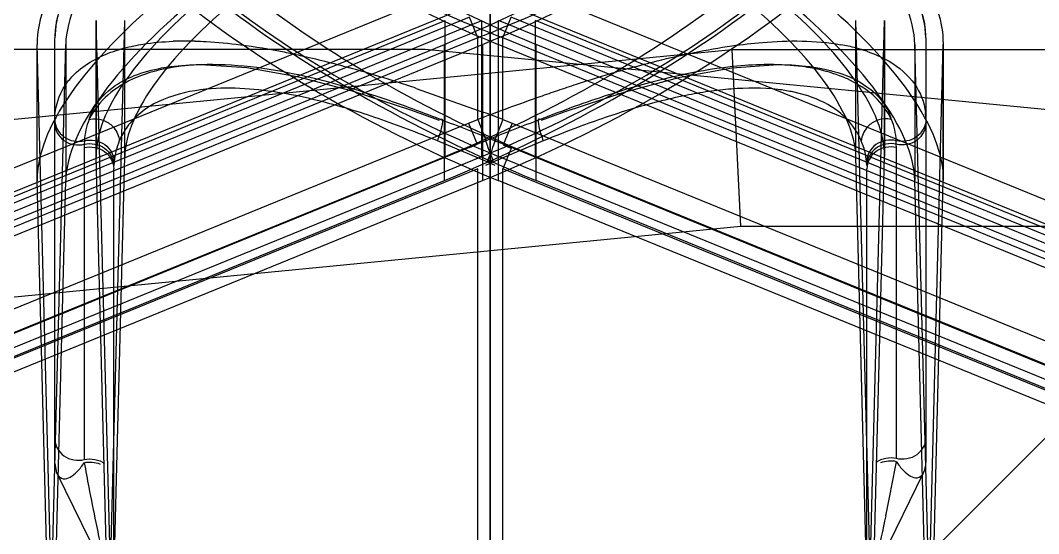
# Model space of a CAD drawing. Header units: millimetres. Extents: x -97344 to -49824, y -57049 to -40247.
# Drawn here: x -63293.65 to -63285.02, y -52799.3 to -52794.94 of the extents above; entities that cross this region are included whole.
import ezdxf

# ---------------------------------------------------------------- set-up
doc = ezdxf.new("R2010")
doc.units = ezdxf.units.MM
doc.header["$LTSCALE"] = 200
doc.linetypes.add('DOT_CENTER', pattern=[14, 12, -1, 0, -1])
for name, color, linetype in [('1', 7, 'Continuous'), ('DIM', 3, 'Continuous'), ('LAY0001', 7, 'Continuous'), ('LAY0002', 7, 'Continuous')]:
    doc.layers.add(name, color=color, linetype=linetype)

# ---------------------------------------------------------------- blocks, each defined once
blk = doc.blocks.new('23-D1020-B_EXTRUSION-MAIN-BODY_BASESTAND-0_5m_Absen-PL__363', base_point=(418.75, -61.9802))
at = {"color": 7, "linetype": 'Continuous'}
blk.add_line((421.8523, 12.122), (427.75, 18.0198), dxfattribs=at)
blk = doc.blocks.new('23-D1023-B_CURAVLE-PLATE-RIGHT_Absen-PL__364', base_point=(865.6521, -91.9796))
at = {"color": 7, "linetype": 'Continuous'}
for p, q in [((918.1979, 17.0198), (907.304, 17.0198)), ((928.5238, 16.016), (918.1979, 17.0198))]:
    blk.add_line(p, q, dxfattribs=at)
for radius, start, end in [(29.5, 217.55508, 316.95521), (22.5, 237.83426, 296.74977), (30.5, 248.57144, 316.95521)]:
    blk.add_arc((918.75, 34.2198), radius, start, end, dxfattribs=at)
blk = doc.blocks.new('Top1', base_point=(668.75, -75.5196))
at = {"color": 7, "linetype": 'Continuous'}
for p, q in [((401.2262, 15.1168), (420.8021, 17.0198)), ((420.8021, 17.0198), (426.75, 17.0198)), ((401.3713, 13.6238), (420.8748, 15.5198)), ((420.8748, 15.5198), (425.25, 15.5198))]:
    blk.add_line(p, q, dxfattribs=at)
at = {"color": 140, "linetype": 'Continuous'}
blk.add_line((420.8748, 15.5198), (420.8021, 17.0198), dxfattribs=at)
at = {"layer": '1', "color": 1, "linetype": 'DOT_CENTER'}
for p, q in [((418.75, 43.1692), (418.75, -93.9802)), ((918.75, 43.1692), (918.75, -93.9802))]:
    blk.add_line(p, q, dxfattribs=at)
for name, p in [('23-D1020-B_EXTRUSION-MAIN-BODY_BASESTAND-0_5m_Absen-PL__363', (418.75, -61.9802)), ('23-D1023-B_CURAVLE-PLATE-RIGHT_Absen-PL__364', (865.6521, -91.9796))]:
    blk.add_blockref(name, p)
blk = doc.blocks.new('*U1521')
blk.add_blockref('Top1', (0, -50.114))
blk = doc.blocks.new('*U1522')
at = {"layer": 'DIM', "color": 0, "linetype": 'ByBlock', "lineweight": -2, "transparency": 16777216}
for p in [(6000, 0), (6500, 0)]:
    blk.add_blockref('*U1521', p, dxfattribs=at)
blk = doc.blocks.new('2250')
at = {"layer": 'LAY0001', "color": 7, "linetype": 'Continuous'}
for p, q in [((-45587.6736, -64421.5375), (-45578.9821, -64425.0858)), ((-45096.6005, -64425.0944), (-45087.8879, -64421.5375)), ((-45587.7444, -64421.7107), (-45579.0528, -64425.259)), ((-45096.5298, -64425.2677), (-45087.8172, -64421.7107)), ((-45591.4633, -64421.9083), (-45591.4736, -64422.0407)), ((-45587.6736, -64422.0402), (-45587.6029, -64421.867)), ((-45580.5014, -64424.7662), (-45587.6029, -64421.867)), ((-45087.9586, -64421.867), (-45095.0812, -64424.7749)), ((-45087.8879, -64422.0402), (-45087.9586, -64421.867)), ((-45591.4736, -64425.6517), (-45591.4736, -64422.0402)), ((-45587.6736, -64422.7335), (-45587.6736, -64422.0402)), ((-45580.5721, -64424.9394), (-45587.6736, -64422.0402)), ((-45087.8879, -64422.0402), (-45095.0105, -64424.9481)), ((-45087.8879, -64422.7335), (-45087.8879, -64422.0402)), ((-45084.0879, -64422.0402), (-45084.0879, -64425.6431)), ((-45590.2347, -64422.2679), (-45590.2192, -64422.2678)), ((-45590.1363, -64422.2678), (-45590.1485, -64422.2678)), ((-45085.413, -64422.2678), (-45085.425, -64422.2678)), ((-45085.3423, -64422.2678), (-45085.3416, -64422.2678)), ((-45084.6296, -64422.4565), (-45084.7514, -64422.3899)), ((-45588.4102, -64422.4694), (-45587.8349, -64422.6733)), ((-45087.1543, -64422.669), (-45086.647, -64422.5012)), ((-45085.0852, -64422.5342), (-45085.2267, -64422.4974)), ((-45588.4585, -64422.6508), (-45588.2142, -64422.7393)), ((-45087.3473, -64422.7393), (-45087.1543, -64422.669)), ((-45587.6736, -64422.7335), (-45587.745, -64422.9131)), ((-45587.6736, -64422.7335), (-45587.5968, -64422.7647)), ((-45587.5967, -64422.7645), (-45587.6723, -64422.9496)), ((-45587.5967, -64422.7645), (-45581.0671, -64425.4302)), ((-45094.5155, -64425.4388), (-45087.9648, -64422.7645)), ((-45087.9648, -64422.7645), (-45087.8878, -64422.7337)), ((-45087.9648, -64422.7645), (-45087.8917, -64422.9437)), ((-45087.8879, -64422.7335), (-45087.8166, -64422.9131)), ((-45591.2233, -64422.9437), (-45591.2235, -64422.9721)), ((-45591.2222, -64422.9131), (-45591.2231, -64422.9438)), ((-45587.8081, -64423.0928), (-45588.2299, -64422.9146)), ((-45587.6699, -64422.9437), (-45587.745, -64422.9133)), ((-45587.6723, -64422.9496), (-45587.6029, -64422.978)), ((-45087.8166, -64422.9131), (-45087.8916, -64422.9438)), ((-45087.3316, -64422.9146), (-45087.7534, -64423.0928)), ((-45084.3382, -64422.9437), (-45084.3395, -64422.9133)), ((-45084.3379, -64422.9721), (-45084.3384, -64422.9436)), ((-45591.2236, -64422.9721), (-45591.2236, -64425.6181)), ((-45587.6005, -64422.9721), (-45587.6736, -64423.1514)), ((-45581.1402, -64425.6095), (-45587.6005, -64422.9721)), ((-45087.9611, -64422.9721), (-45094.4424, -64425.6181)), ((-45084.3379, -64425.6095), (-45084.3379, -64422.9721)), ((-45590.9709, -64423.0928), (-45590.9726, -64423.123)), ((-45587.739, -64423.1229), (-45587.8081, -64423.0928)), ((-45087.7534, -64423.0928), (-45087.8224, -64423.123)), ((-45084.5885, -64423.1229), (-45084.591, -64423.0928)), ((-45590.9736, -64427.0698), (-45590.9736, -64423.1514)), ((-45587.6736, -64427.5375), (-45587.6736, -64423.1514)), ((-45581.2134, -64425.7888), (-45587.6736, -64423.1514)), ((-45087.8879, -64423.1514), (-45094.3692, -64425.7974)), ((-45087.8879, -64427.5375), (-45087.8879, -64423.1514)), ((-45084.5879, -64427.0694), (-45084.5879, -64423.1514)), ((-45591.4533, -64425.7397), (-45590.994, -64426.677)), ((-45084.5675, -64426.6684), (-45084.1083, -64425.7311))]:
    blk.add_line(p, q, dxfattribs=at)
for points in [[(-45591.1722, -64421.2635), (-45591.2943, -64421.4547), (-45591.4062, -64421.6924), (-45591.4633, -64421.9083)], [(-45084.0879, -64422.0406), (-45084.0967, -64421.9187), (-45084.149, -64421.7098), (-45084.2514, -64421.483)], [(-45590.2344, -64422.2679), (-45589.8456, -64422.2928), (-45589.418, -64422.3683)], [(-45086.647, -64422.5012), (-45086.1709, -64422.3744), (-45085.733, -64422.295), (-45085.3413, -64422.2678)], [(-45589.418, -64422.3683), (-45588.9534, -64422.4896), (-45588.4585, -64422.6508)], [(-45591.4736, -64425.6517), (-45591.4578, -64425.7297), (-45591.4532, -64425.7397)]]:
    blk.add_lwpolyline(points, dxfattribs=at)
for centre, radius, start, end in [((-45583.2061, -64410.4943), 12.3801, 243.68729, 248.32307), ((-45590.8668, -64422.041), 0.6068, 174.13469, 179.93293), ((-45583.283, -64410.6882), 12.1716, 248.32244, 248.85498), ((-45092.2881, -64410.6636), 12.198, 291.14556, 291.92988), ((-45590.359, -64424.9052), 2.8374, 88.46754, 92.26086), ((-45085.0829, -64423.6668), 1.5914, 75.36215, 80.045), ((-45085.0187, -64423.4193), 1.3357, 71.1489, 75.34275), ((-45591.9554, -64432.9181), 11.0333, 72.02794, 74.32175), ((-45083.3804, -64433.6461), 11.7955, 106.42101, 108.13842), ((-45083.9251, -64431.8177), 9.8877, 105.62122, 106.38872), ((-45592.8175, -64435.6193), 13.8688, 71.47115, 72.08372), ((-45082.5495, -64436.2071), 14.4879, 108.10815, 108.76763), ((-45591.1441, -64429.8374), 7.6839, 71.83619, 73.59474), ((-45081.8389, -64438.2994), 16.6976, 108.76633, 109.31207), ((-45085.4111, -64426.1007), 3.6414, 98.19578, 101.29346), ((-45085.5061, -64425.4385), 2.9724, 94.47325, 98.20321), ((-45085.079, -64423.1466), 0.8234, 53.17723, 56.92926), ((-45079.1867, -64445.7724), 24.6272, 109.38565, 110.69028), ((-45590.6135, -64423.0112), 0.6338, 147.60555, 153.98786), ((-45590.9405, -64429.1582), 6.8016, 71.03802, 73.19168), ((-45599.3164, -64453.6795), 33.0637, 69.38231, 69.68054), ((-45084.8438, -64422.8766), 0.487, 17.12658, 22.62911), ((-45084.6163, -64422.7334), 0.5284, 359.98501, 6.52466), ((-45590.3633, -64423.1571), 0.6137, 136.66519, 143.91499), ((-45591.4611, -64430.6744), 8.4047, 69.25496, 71.0405), ((-45596.3843, -64444.2836), 23.0507, 67.98824, 69.21388), ((-45079.1772, -64444.2837), 23.0508, 110.78612, 112.01177), ((-45590.3846, -64423.1417), 0.5875, 150.84137, 157.25533), ((-45590.3802, -64423.1444), 0.5927, 143.9413, 150.82379), ((-45592.2239, -64432.6906), 10.5604, 67.77781, 69.25969), ((-45083.4338, -64432.4478), 10.2993, 110.41696, 112.23772), ((-45590.3687, -64423.1483), 0.6047, 157.26696, 165.75615), ((-45582.3444, -64410.0643), 13.9369, 247.53576, 247.84405), ((-45093.2473, -64409.9466), 14.0572, 292.08904, 292.39469), ((-45590.3605, -64423.1501), 0.6131, 165.78142, 174.63431), ((-45569.6594, -64421.7637), 21.9106, 190.2014, 190.75374), ((-45105.086, -64421.9062), 21.0807, 348.84933, 349.80995), ((-45084.2879, -64425.6431), 0.2, 333.89767, 360), ((-45573.3207, -64422.467), 18.1824, 190.72939, 191.69424), ((-45101.5841, -64422.5934), 17.5119, 348.46664, 348.83955), ((-45579.5635, -64423.7622), 11.8067, 191.6796, 192.6735)]:
    blk.add_arc(centre, radius, start, end, dxfattribs=at)
for points, knots in [([(-45591.1941, -64421.3788), (-45591.2327, -64421.4305), (-45591.3574, -64421.6121), (-45591.4546, -64421.8227), (-45591.4705, -64421.9789)], [0, 0, 0, 0, 0.290955, 1, 1, 1, 1]), ([(-45086.4573, -64421.3788), (-45086.558, -64421.4336), (-45086.9741, -64421.6519), (-45087.4029, -64421.8462), (-45087.7325, -64421.9789)], [0, 0, 0, 0, 0.243799, 1, 1, 1, 1]), ([(-45084.0879, -64422.0402), (-45084.0879, -64421.9951), (-45084.1136, -64421.7837), (-45084.2196, -64421.5911), (-45084.3135, -64421.4541)], [0, 0, 0, 0, 0.213846, 1, 1, 1, 1]), ([(-45590.8032, -64422.1089), (-45590.7775, -64422.1036), (-45590.6677, -64422.0835), (-45590.5562, -64422.0735), (-45590.4709, -64422.07)], [0, 0, 0, 0, 0.234807, 1, 1, 1, 1]), ([(-45590.2831, -64422.0688), (-45590.2524, -64422.0696), (-45590.1241, -64422.0748), (-45589.9961, -64422.087), (-45589.8993, -64422.0994)], [0, 0, 0, 0, 0.239498, 1, 1, 1, 1]), ([(-45085.7324, -64422.1089), (-45085.6465, -64422.0966), (-45085.34, -64422.0613), (-45085.0265, -64422.0607), (-45084.8078, -64422.0994)], [0, 0, 0, 0, 0.281112, 1, 1, 1, 1]), ([(-45591.3807, -64422.4367), (-45591.3598, -64422.4065), (-45591.2518, -64422.2788), (-45591.0974, -64422.1975), (-45590.975, -64422.1555)], [0, 0, 0, 0, 0.221242, 1, 1, 1, 1]), ([(-45589.5293, -64422.1607), (-45589.4839, -64422.1698), (-45589.2975, -64422.2092), (-45589.1128, -64422.2564), (-45588.9738, -64422.2952)], [0, 0, 0, 0, 0.242921, 1, 1, 1, 1]), ([(-45086.5876, -64422.2952), (-45086.514, -64422.2746), (-45086.232, -64422.1995), (-45085.9457, -64422.1394), (-45085.7324, -64422.1089)], [0, 0, 0, 0, 0.261795, 1, 1, 1, 1]), ([(-45084.3995, -64422.24), (-45084.3156, -64422.2892), (-45084.1703, -64422.4104), (-45084.101, -64422.5887), (-45084.0913, -64422.6733)], [0, 0, 0, 0, 0.53321, 1, 1, 1, 1]), ([(-45590.1485, -64422.2678), (-45590.2335, -64422.2678), (-45590.5186, -64422.2819), (-45590.8117, -64422.3652), (-45590.9737, -64422.4857)], [0, 0, 0, 0, 0.29618, 1, 1, 1, 1]), ([(-45590.5681, -64422.2967), (-45590.5425, -64422.292), (-45590.4321, -64422.2749), (-45590.3202, -64422.2684), (-45590.2347, -64422.2679)], [0, 0, 0, 0, 0.233785, 1, 1, 1, 1]), ([(-45588.9739, -64422.4663), (-45589.0772, -64422.436), (-45589.4571, -64422.3339), (-45589.8503, -64422.2692), (-45590.1363, -64422.2678)], [0, 0, 0, 0, 0.273537, 1, 1, 1, 1]), ([(-45085.425, -64422.2678), (-45085.5135, -64422.2683), (-45085.9073, -64422.2909), (-45086.2945, -64422.3802), (-45086.5875, -64422.4663)], [0, 0, 0, 0, 0.224655, 1, 1, 1, 1]), ([(-45085.0498, -64422.2986), (-45085.0779, -64422.2934), (-45085.1981, -64422.2745), (-45085.32, -64422.2678), (-45085.413, -64422.2678)], [0, 0, 0, 0, 0.235152, 1, 1, 1, 1]), ([(-45085.3416, -64422.2678), (-45085.2629, -64422.2678), (-45085.0036, -64422.2799), (-45084.7355, -64422.349), (-45084.587, -64422.4551)], [0, 0, 0, 0, 0.301125, 1, 1, 1, 1]), ([(-45084.7514, -64422.3899), (-45084.7736, -64422.3798), (-45084.8699, -64422.3399), (-45084.9713, -64422.3132), (-45085.0498, -64422.2986)], [0, 0, 0, 0, 0.234169, 1, 1, 1, 1]), ([(-45591.1831, -64422.7332), (-45591.1747, -64422.7058), (-45591.1286, -64422.5922), (-45591.0392, -64422.4991), (-45590.9621, -64422.4465)], [0, 0, 0, 0, 0.23554, 1, 1, 1, 1]), ([(-45589.8224, -64422.4753), (-45589.9305, -64422.4669), (-45590.2715, -64422.4586), (-45590.6468, -64422.5631), (-45590.8097, -64422.7359)], [0, 0, 0, 0, 0.313507, 1, 1, 1, 1]), ([(-45588.9737, -64422.6471), (-45589.0477, -64422.6248), (-45589.3258, -64422.5468), (-45589.6114, -64422.4916), (-45589.8224, -64422.4753)], [0, 0, 0, 0, 0.267575, 1, 1, 1, 1]), ([(-45086.5875, -64422.4663), (-45086.6511, -64422.485), (-45086.9106, -64422.5653), (-45087.1661, -64422.6584), (-45087.3575, -64422.7332)], [0, 0, 0, 0, 0.24374, 1, 1, 1, 1]), ([(-45085.2267, -64422.4974), (-45085.2649, -64422.4899), (-45085.434, -64422.4641), (-45085.6064, -64422.465), (-45085.7379, -64422.4752)], [0, 0, 0, 0, 0.227861, 1, 1, 1, 1]), ([(-45084.587, -64422.4551), (-45084.5646, -64422.4711), (-45084.4854, -64422.535), (-45084.4229, -64422.6206), (-45084.3943, -64422.6893)], [0, 0, 0, 0, 0.269846, 1, 1, 1, 1]), ([(-45084.3784, -64422.7332), (-45084.4131, -64422.662), (-45084.48, -64422.5735), (-45084.5627, -64422.5045), (-45084.5854, -64422.4874)], [0, 0, 0, 0, 0.735687, 1, 1, 1, 1]), ([(-45084.7616, -64422.7256), (-45084.782, -64422.705), (-45084.8766, -64422.6213), (-45084.993, -64422.5645), (-45085.0852, -64422.5342)], [0, 0, 0, 0, 0.229911, 1, 1, 1, 1]), ([(-45591.4736, -64422.7335), (-45591.4736, -64422.7891), (-45591.4093, -64422.9075), (-45591.2792, -64422.9272), (-45591.2222, -64422.9131)], [0, 0, 0, 0, 0.486158, 1, 1, 1, 1]), ([(-45591.4736, -64422.7645), (-45591.4736, -64422.8197), (-45591.4094, -64422.9374), (-45591.2803, -64422.9574), (-45591.2233, -64422.9437)], [0, 0, 0, 0, 0.485436, 1, 1, 1, 1]), ([(-45588.204, -64422.7332), (-45588.2002, -64422.7297), (-45588.1807, -64422.7283), (-45588.1889, -64422.7648), (-45588.1951, -64422.8199), (-45588.2155, -64422.8761), (-45588.2299, -64422.9146)], [0, 0, 0, 0, 0.077314, 0.192048, 0.398477, 1, 1, 1, 1]), ([(-45087.3575, -64422.7332), (-45087.3614, -64422.7297), (-45087.3808, -64422.7283), (-45087.3727, -64422.7648), (-45087.3664, -64422.8199), (-45087.346, -64422.8761), (-45087.3316, -64422.9146)], [0, 0, 0, 0, 0.077312, 0.192046, 0.398475, 1, 1, 1, 1]), ([(-45084.0879, -64422.7335), (-45084.0879, -64422.7891), (-45084.1523, -64422.9075), (-45084.2823, -64422.9272), (-45084.3393, -64422.9131)], [0, 0, 0, 0, 0.486158, 1, 1, 1, 1]), ([(-45084.0879, -64422.7645), (-45084.0879, -64422.8197), (-45084.1521, -64422.9374), (-45084.2813, -64422.9574), (-45084.3382, -64422.9437)], [0, 0, 0, 0, 0.485436, 1, 1, 1, 1]), ([(-45591.2233, -64422.9437), (-45591.1664, -64422.9304), (-45591.0381, -64422.9511), (-45590.9735, -64423.0677), (-45590.973, -64423.1229)], [0, 0, 0, 0, 0.51441, 1, 1, 1, 1]), ([(-45591.2222, -64422.9131), (-45591.1653, -64422.8999), (-45591.037, -64422.9212), (-45590.9718, -64423.0374), (-45590.9709, -64423.0928)], [0, 0, 0, 0, 0.513457, 1, 1, 1, 1]), ([(-45587.745, -64422.9131), (-45587.7276, -64422.8834), (-45587.7837, -64423.0338), (-45587.7971, -64423.0658), (-45587.8081, -64423.0928)], [0, 0, 0, 0, 0.541401, 1, 1, 1, 1]), ([(-45587.6699, -64422.9437), (-45587.6689, -64422.9418), (-45587.6637, -64422.9332), (-45587.6686, -64422.9458), (-45587.6699, -64422.9494)], [0, 0, 0, 0, 0.352566, 1, 1, 1, 1]), ([(-45087.8166, -64422.9131), (-45087.8339, -64422.8834), (-45087.7779, -64423.0338), (-45087.7644, -64423.0658), (-45087.7534, -64423.0928)], [0, 0, 0, 0, 0.541402, 1, 1, 1, 1]), ([(-45084.3393, -64422.9131), (-45084.3962, -64422.8999), (-45084.5245, -64422.9212), (-45084.5897, -64423.0374), (-45084.5906, -64423.0928)], [0, 0, 0, 0, 0.513457, 1, 1, 1, 1]), ([(-45084.3382, -64422.9437), (-45084.3951, -64422.9304), (-45084.5234, -64422.9511), (-45084.5881, -64423.0677), (-45084.5885, -64423.1229)], [0, 0, 0, 0, 0.51441, 1, 1, 1, 1]), ([(-45591.2236, -64422.9721), (-45591.1667, -64422.9585), (-45591.0378, -64422.9786), (-45590.9736, -64423.0962), (-45590.9736, -64423.1514)], [0, 0, 0, 0, 0.514562, 1, 1, 1, 1]), ([(-45084.3379, -64422.9721), (-45084.3948, -64422.9585), (-45084.5238, -64422.9786), (-45084.5879, -64423.0962), (-45084.5879, -64423.1514)], [0, 0, 0, 0, 0.514562, 1, 1, 1, 1]), ([(-45591.4736, -64425.4388), (-45591.4736, -64425.494), (-45591.4095, -64425.6116), (-45591.2806, -64425.6317), (-45591.2236, -64425.6181)], [0, 0, 0, 0, 0.485438, 1, 1, 1, 1]), ([(-45084.0879, -64425.4302), (-45084.0879, -64425.4854), (-45084.152, -64425.603), (-45084.2809, -64425.6231), (-45084.3379, -64425.6095)], [0, 0, 0, 0, 0.485438, 1, 1, 1, 1]), ([(-45591.4532, -64425.7397), (-45591.4435, -64425.7596), (-45591.4045, -64425.7934), (-45591.3351, -64425.7665), (-45591.2773, -64425.7164), (-45591.2416, -64425.6707), (-45591.2236, -64425.6443)], [0, 0, 0, 0, 0.222711, 0.423481, 0.67946, 1, 1, 1, 1]), ([(-45084.3379, -64425.6357), (-45084.32, -64425.6621), (-45084.2842, -64425.7078), (-45084.2264, -64425.7579), (-45084.157, -64425.7848), (-45084.118, -64425.7509), (-45084.1083, -64425.731)], [0, 0, 0, 0, 0.320519, 0.576478, 0.777246, 1, 1, 1, 1]), ([(-45084.5291, -64426.5499), (-45084.52, -64426.5161), (-45084.4822, -64426.3651), (-45084.4498, -64426.2129), (-45084.4257, -64426.0948)], [0, 0, 0, 0, 0.224782, 1, 1, 1, 1])]:
    blk.add_open_spline(points, degree=3, knots=knots, dxfattribs=at)
for points in [[(-45590.975, -64422.1555), (-45590.9189, -64422.1362), (-45590.8613, -64422.121), (-45590.8032, -64422.1089)], [(-45589.8993, -64422.0994), (-45589.7753, -64422.1153), (-45589.6519, -64422.1361), (-45589.5293, -64422.1607)], [(-45084.5872, -64422.1553), (-45084.5222, -64422.1775), (-45084.4587, -64422.2053), (-45084.3995, -64422.24)], [(-45590.8003, -64422.3617), (-45590.7256, -64422.3319), (-45590.6472, -64422.3112), (-45590.5681, -64422.2967)], [(-45591.4736, -64422.7335), (-45591.4736, -64422.6298), (-45591.4395, -64422.5221), (-45591.3807, -64422.4367)], [(-45590.9621, -64422.4465), (-45590.9118, -64422.4121), (-45590.8569, -64422.3842), (-45590.8003, -64422.3617)], [(-45590.9737, -64422.4857), (-45591.042, -64422.5365), (-45591.1031, -64422.5998), (-45591.1487, -64422.6716)], [(-45588.204, -64422.7332), (-45588.3838, -64422.6629), (-45588.5653, -64422.5965), (-45588.7487, -64422.5364)], [(-45086.1242, -64422.5298), (-45086.2804, -64422.5609), (-45086.435, -64422.6011), (-45086.5875, -64422.647)], [(-45086.5875, -64422.647), (-45086.7355, -64422.6916), (-45086.8818, -64422.7418), (-45087.0267, -64422.7956)], [(-45591.1831, -64422.7332), (-45591.2059, -64422.7902), (-45591.2192, -64422.8518), (-45591.2222, -64422.9131)], [(-45591.1831, -64422.7332), (-45591.1402, -64422.7229), (-45591.0918, -64422.7276), (-45591.0513, -64422.7451)], [(-45591.0513, -64422.7451), (-45591.0216, -64422.7578), (-45590.9941, -64422.7778), (-45590.9731, -64422.8023)], [(-45084.6351, -64422.9146), (-45084.6644, -64422.8447), (-45084.7084, -64422.7796), (-45084.7616, -64422.7256)], [(-45084.5102, -64422.7451), (-45084.5399, -64422.7578), (-45084.5674, -64422.7778), (-45084.5884, -64422.8023)], [(-45084.3784, -64422.7332), (-45084.4213, -64422.7229), (-45084.4697, -64422.7276), (-45084.5102, -64422.7451)], [(-45084.3393, -64422.9131), (-45084.3424, -64422.8518), (-45084.3556, -64422.7902), (-45084.3784, -64422.7332)], [(-45590.9731, -64422.8023), (-45590.9468, -64422.8331), (-45590.929, -64422.8741), (-45590.9264, -64422.9146)], [(-45084.5884, -64422.8023), (-45084.6148, -64422.8331), (-45084.6325, -64422.8741), (-45084.6351, -64422.9146)], [(-45084.5906, -64423.0928), (-45084.5963, -64423.0318), (-45084.6114, -64422.9711), (-45084.6351, -64422.9146)], [(-45591.2236, -64425.6181), (-45591.1667, -64425.6045), (-45591.0987, -64425.6169), (-45591.0512, -64425.651)], [(-45084.3379, -64425.6095), (-45084.3948, -64425.5959), (-45084.4628, -64425.6083), (-45084.5103, -64425.6424)], [(-45084.3379, -64425.6357), (-45084.3813, -64425.6252), (-45084.4304, -64425.6292), (-45084.4714, -64425.6468)], [(-45591.2236, -64425.6443), (-45591.1802, -64425.6338), (-45591.1311, -64425.6378), (-45591.0901, -64425.6554)]]:
    blk.add_open_spline(points, degree=3, dxfattribs=at)
at = {"layer": 'LAY0002', "color": 7, "linetype": 'Continuous'}
for p, q in [((-45587.7807, -64433.8396), (-45587.7807, -64414.7477)), ((-45087.7808, -64433.8396), (-45087.7808, -64414.7477)), ((-45591.1221, -64421.8927), (-45591.1221, -64423.0474)), ((-45591.0036, -64426.5071), (-45591.1219, -64421.8927)), ((-45591.1219, -64423.0474), (-45591.1219, -64421.8927)), ((-45590.9992, -64426.5071), (-45590.8809, -64421.8927)), ((-45590.8809, -64423.0474), (-45590.8809, -64421.8927)), ((-45587.71, -64423.0474), (-45587.71, -64421.8927)), ((-45576.4077, -64426.5071), (-45587.71, -64421.8927)), ((-45587.3967, -64423.0474), (-45587.3967, -64421.8927)), ((-45576.0944, -64426.5071), (-45587.3967, -64421.8927)), ((-45099.4671, -64426.5071), (-45088.1648, -64421.8927)), ((-45099.1538, -64426.5071), (-45087.8515, -64421.8927)), ((-45088.1648, -64423.0474), (-45088.1648, -64421.8927)), ((-45087.8515, -64423.0474), (-45087.8515, -64421.8927)), ((-45084.5623, -64426.5071), (-45084.6806, -64421.8927)), ((-45084.6806, -64423.0474), (-45084.6806, -64421.8927)), ((-45084.5579, -64426.5071), (-45084.4396, -64421.8927)), ((-45084.4396, -64423.0474), (-45084.4396, -64421.8927)), ((-45084.4394, -64421.8927), (-45084.4394, -64423.0474)), ((-45591.6221, -64423.2515), (-45591.6221, -64422.0968)), ((-45591.5036, -64426.7112), (-45591.6219, -64422.0968)), ((-45591.6219, -64423.2515), (-45591.6219, -64422.0968)), ((-45591.4992, -64426.7112), (-45591.3808, -64422.0968)), ((-45591.3808, -64422.0968), (-45591.3808, -64423.2515)), ((-45587.7152, -64422.0968), (-45587.7152, -64423.2515)), ((-45576.4129, -64426.7112), (-45587.7152, -64422.0968)), ((-45587.3914, -64423.2515), (-45587.3914, -64422.0968)), ((-45576.0891, -64426.7112), (-45587.3914, -64422.0968)), ((-45099.4724, -64426.7112), (-45088.1701, -64422.0968)), ((-45099.1486, -64426.7112), (-45087.8463, -64422.0968)), ((-45088.1701, -64423.2515), (-45088.1701, -64422.0968)), ((-45087.8463, -64422.0968), (-45087.8463, -64423.2515)), ((-45084.0623, -64426.7112), (-45084.1807, -64422.0968)), ((-45084.1807, -64422.0968), (-45084.1807, -64423.2515)), ((-45084.058, -64426.7112), (-45083.9396, -64422.0968)), ((-45083.9396, -64423.2515), (-45083.9396, -64422.0968)), ((-45083.9394, -64423.2515), (-45083.9394, -64422.0968)), ((-45591.0036, -64427.6618), (-45591.1219, -64423.0474)), ((-45590.9992, -64427.6618), (-45590.8809, -64423.0474)), ((-45576.4077, -64427.6618), (-45587.71, -64423.0474)), ((-45576.0944, -64427.6618), (-45587.3967, -64423.0474)), ((-45099.4671, -64427.6618), (-45088.1648, -64423.0474)), ((-45099.1538, -64427.6618), (-45087.8515, -64423.0474)), ((-45084.5623, -64427.6618), (-45084.6806, -64423.0474)), ((-45084.5579, -64427.6618), (-45084.4396, -64423.0474)), ((-45591.5036, -64427.8659), (-45591.6219, -64423.2515)), ((-45591.4992, -64427.8659), (-45591.3808, -64423.2515)), ((-45576.4129, -64427.8659), (-45587.7152, -64423.2515)), ((-45576.0891, -64427.8659), (-45587.3914, -64423.2515)), ((-45099.4724, -64427.8659), (-45088.1701, -64423.2515)), ((-45099.1486, -64427.8659), (-45087.8463, -64423.2515)), ((-45084.0623, -64427.8659), (-45084.1807, -64423.2515)), ((-45084.058, -64427.8659), (-45083.9396, -64423.2515))]:
    blk.add_line(p, q, dxfattribs=at)
for centre, major_axis, ratio, start_param, end_param in [((-45587.6739, -64420.4849), (3.8966, 1.8366), 0.346526, 2.204771, 2.990169), ((-45587.4328, -64420.4849), (3.898, 1.8617), 0.337465, 2.18592, 2.971318), ((-45587.6739, -64420.4849), (3.8966, -1.8366), 0.346526, -2.204771, -1.419373), ((-45587.4328, -64420.4849), (3.898, -1.8617), 0.337465, -2.18592, -1.400522), ((-45088.1287, -64420.4849), (3.898, 1.8617), 0.337465, -1.741071, -0.955673), ((-45087.8876, -64420.4849), (3.8966, 1.8366), 0.346526, -1.72222, -0.936821), ((-45088.1287, -64420.4849), (3.898, -1.8617), 0.337465, 0.170275, 0.955673), ((-45087.8876, -64420.4849), (3.8966, -1.8366), 0.346526, 0.151423, 0.936821), ((-45587.6739, -64421.6396), (3.8966, 1.8366), 0.346526, 2.204771, 2.990169), ((-45587.4328, -64421.6396), (3.898, 1.8617), 0.337465, 2.18592, 2.971318), ((-45587.6739, -64421.6396), (3.4032, 1.604), 0.346526, 2.204771, 2.990169), ((-45587.4328, -64421.6396), (3.4043, 1.6259), 0.337465, 2.18592, 2.971318), ((-45587.6739, -64421.6396), (3.8966, -1.8366), 0.346526, -2.204771, -1.419373), ((-45587.4328, -64421.6396), (3.898, -1.8617), 0.337465, -2.18592, -1.400522), ((-45587.6739, -64421.6396), (3.4032, -1.604), 0.346526, -2.204771, -1.419373), ((-45587.4328, -64421.6396), (3.4043, -1.6259), 0.337465, -2.18592, -1.400522), ((-45088.1287, -64421.6396), (3.898, 1.8617), 0.337465, -1.741071, -0.955673), ((-45088.1287, -64421.6396), (3.4043, 1.6259), 0.337465, -1.741071, -0.955673), ((-45087.8876, -64421.6396), (3.4032, 1.604), 0.346526, -1.72222, -0.936821), ((-45087.8876, -64421.6396), (3.8966, 1.8366), 0.346526, -1.72222, -0.936821), ((-45088.1287, -64421.6396), (3.4043, -1.6259), 0.337465, 0.170275, 0.955673), ((-45087.8876, -64421.6396), (3.4032, -1.604), 0.346526, 0.151423, 0.936821), ((-45088.1287, -64421.6396), (3.898, -1.8617), 0.337465, 0.170275, 0.955673), ((-45087.8876, -64421.6396), (3.8966, -1.8366), 0.346526, 0.151423, 0.936821)]:
    blk.add_ellipse(centre, major_axis=major_axis, ratio=ratio, start_param=start_param, end_param=end_param, dxfattribs=at)
blk = doc.blocks.new('*U1514')
at = {"layer": 'DIM', "color": 3}
blk.add_blockref('2250', (45347.1101, 64440.6472), dxfattribs=at)
blk = doc.blocks.new('*U1516')
at = {"layer": 'DIM', "color": 0, "linetype": 'ByBlock', "lineweight": -2, "transparency": 16777216}
for p in [(6000, 0), (6500, 0)]:
    blk.add_blockref('*U1514', p, dxfattribs=at)

msp = doc.modelspace()

# ---------------------------------------------------------------- block references
at = {"layer": 'DIM', "color": 3}
for name, p in [('*U1522', (-69539.6649, -52837.6142)), ('*U1516', (-69548.9942, -52813.6965))]:
    msp.add_blockref(name, p, dxfattribs=at)

doc.saveas('drawing.dxf')
